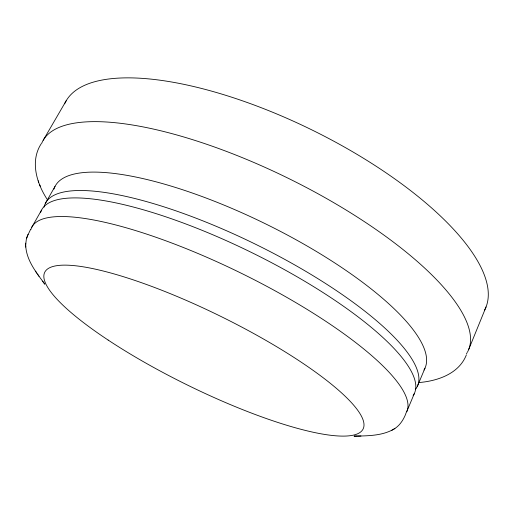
<?xml version="1.0" encoding="UTF-8"?>
<svg xmlns="http://www.w3.org/2000/svg" width="514" height="514" viewBox="0 0 514 514"><rect width="100%" height="100%" fill="white"/><g stroke="black" fill="none" stroke-linecap="round" stroke-linejoin="round"><path stroke-width="0.77" d="M44.827 284.165C36.449 272.696 26.458 260.514 25.713 245.705M25.7 244.606L26.31 239.44L27.223 236.556M27.518 235.823L30.622 229.321M26.683 238.021L28.064 234.339M468.781 349.263L486.045 306.954M406.754 411.605L414.406 393.371M417.439 386.136L424.969 368.191M405.874 413.699C403.381 419.88 399.629 425.939 393.64 429.241M466.404 354.801C459.008 373.884 437.408 381.08 418.647 382.583M41.12 143.907C29.812 161.518 36.828 183.723 47.468 199.811M31.739 227.342L41.512 210.175M45.386 203.358L55.004 186.46M43.208 140.264L66.177 100.802M357.77 436.078C369.534 435.782 381.966 435.454 392.593 429.832M391.353 430.552L394.9 428.515M357.153 436.078L354.03 436.123L360.976 436.026M42.559 281.164L44.737 284.011M35.479 271.148L36.931 273.275M37.573 274.225L38.987 276.301M38.158 180.774L38.73 182.239M39.764 184.918L40.323 186.351M25.706 243.193L25.706 247.093M467.226 352.527A237.14 75.789 26.2 0 1 466.468 353.76M41.621 143.509A237.14 75.789 26.2 0 1 287.114 177.735A237.14 75.789 26.2 0 1 467.573 351.897M53.938 189.075A206.095 59.63 26.2 0 1 264.633 223.404A206.095 59.63 26.2 0 1 423.973 370.054M64.642 103.796A233.966 84.534 26.2 0 1 312.737 130.331A233.966 84.534 26.2 0 1 484.329 310.604M40.555 212.59A207.733 54.876 26.2 0 1 251.642 252.547A207.733 54.876 26.2 0 1 413.115 395.626M30.866 229.617A208.922 51.381 26.2 0 1 240.314 272.78A208.922 51.381 26.2 0 1 405.874 413.205M44.063 207.136A207.264 56.251 26.2 0 1 255.696 244.323A207.264 56.251 26.2 0 1 415.312 389.522M108.152 340.069A177.42 38.164 26.2 0 0 362.897 429.363A177.42 38.164 26.2 0 0 140.72 282.43A177.42 38.164 26.2 0 0 108.152 340.069"/></g></svg>
